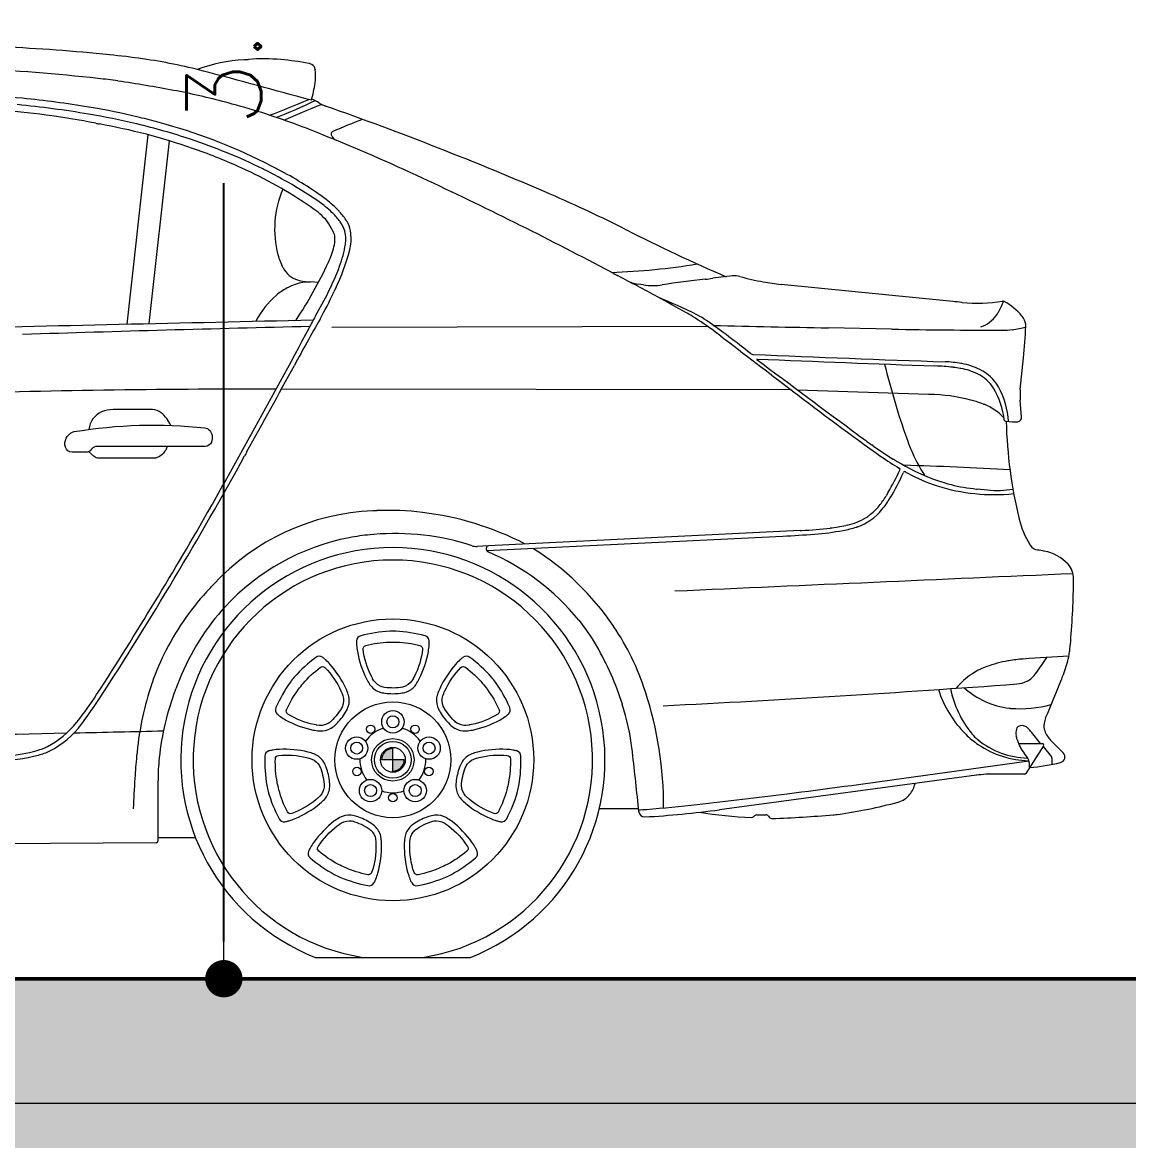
# Model space of a CAD drawing. Header units: millimetres. Extents: x 1135 to 1350, y 205 to 283.
# Drawn here: x 1196.28 to 1198.059, y 210.04 to 211.837 of the extents above; entities that cross this region are included whole.
import ezdxf

# ---------------------------------------------------------------- set-up
doc = ezdxf.new("R2010")
doc.units = ezdxf.units.MM
doc.header["$LTSCALE"] = 10
doc.header["$PDMODE"] = 1
doc.layers.get('0').update_dxf_attribs({"color": 90})
for name, color, linetype, lineweight in [('CARROS', 252, 'Continuous', 13), ('cinza 03', 252, 'Continuous', 13), ('COTA', 90, 'Continuous', 9), ('PAREDES 2', 50, 'Continuous', 50), ('PN-01', 90, 'Continuous', 13)]:
    doc.layers.add(name, color=color, linetype=linetype, lineweight=lineweight)
doc.styles.get("Standard").update_dxf_attribs({"font": 'simplex.shx'})
doc.dimstyles.new('1-100', dxfattribs={"dimtxt": 0.12, "dimasz": 0.06, "dimexe": 0.2, "dimexo": 0.1, "dimgap": 0.1, "dimtad": 0, "dimzin": 0, "dimdsep": 46, "dimtxsty": 'Standard', "dimblk": 'DOT', "dimcen": 0.09, "dimclrd": 90, "dimclre": 90, "dimclrt": 16, "dimadec": 0, "dimazin": 0, "dimtfac": 1, "dimtofl": 0, "dimtmove": 0, "dimatfit": 3, "dimldrblk": 'DOT', "dimfxl": 0, "dimtolj": 1, "dimtzin": 0, "dimarcsym": 0})

# ---------------------------------------------------------------- blocks, each defined once
blk = doc.blocks.new('A$C22F757E9')
at = {"layer": 'CARROS'}
h = blk.add_hatch(color=256, dxfattribs=at)
edge = h.paths.add_edge_path()
edge.add_line((-113.0689, 1228.8035), (-113.0506, 1228.8035))
edge.add_line((-113.0506, 1228.8035), (-113.0506, 1228.8217))
edge.add_ellipse((-113.0506, 1228.8035), major_axis=(0.0129, 0.0129), ratio=1, start_angle=45, end_angle=135)
edge = h.paths.add_edge_path()
edge.add_line((-113.0323, 1228.8035), (-113.0506, 1228.8035))
edge.add_line((-113.0506, 1228.8035), (-113.0506, 1228.7852))
edge.add_ellipse((-113.0506, 1228.8035), major_axis=(-0.0129, 0.0129), ratio=1, start_angle=135, end_angle=225)
for p, q in [((-113.4525, 1229.9302), (-113.453, 1229.9302)), ((-113.2899, 1229.929), (-113.2829, 1229.9294)), ((-113.1811, 1229.9211), (-113.1809, 1229.921)), ((-113.1757, 1229.9136), (-113.1757, 1229.913)), ((-113.3156, 1229.8594), (-113.3194, 1229.8604)), ((-113.5356, 1229.852), (-113.5396, 1229.8526)), ((-113.5134, 1229.8238), (-113.5224, 1229.8256)), ((-113.4622, 1229.8256), (-113.463, 1229.8258)), ((-113.4151, 1229.8247), (-113.4303, 1229.8289)), ((-113.207, 1229.8251), (-113.2081, 1229.8255)), ((-113.478, 1229.504), (-113.444, 1229.8081)), ((-113.1492, 1229.807), (-113.1489, 1229.8064)), ((-113.4427, 1229.5047), (-113.4098, 1229.7984)), ((-113.2863, 1229.7513), (-113.2889, 1229.7525)), ((-113.258, 1229.7524), (-113.2596, 1229.7532)), ((-113.23, 1229.7496), (-113.2301, 1229.7496)), ((-113.1474, 1229.682), (-113.1487, 1229.6833)), ((-113.1362, 1229.6845), (-113.1368, 1229.6852)), ((-113.1645, 1229.678), (-113.1649, 1229.6784)), ((-113.1279, 1229.653), (-113.1281, 1229.6536)), ((-113.1188, 1229.6536), (-113.1189, 1229.6539)), ((-113.1437, 1229.6408), (-113.1437, 1229.6412)), ((-113.1269, 1229.6323), (-113.1268, 1229.6332)), ((-113.2273, 1229.5946), (-113.227, 1229.5941)), ((-112.6951, 1229.585), (-112.7085, 1229.5921)), ((-112.5042, 1229.5813), (-112.5359, 1229.5775)), ((-113.2191, 1229.5628), (-113.2205, 1229.562)), ((-113.1461, 1229.5541), (-113.1454, 1229.5557)), ((-112.6475, 1229.5669), (-112.6564, 1229.5682)), ((-112.1501, 1229.5401), (-112.4263, 1229.5674)), ((-112.135, 1229.5386), (-112.1359, 1229.5387)), ((-112.077, 1229.5226), (-112.0767, 1229.523)), ((-113.181, 1229.5058), (-113.1813, 1229.5051)), ((-113.149, 1229.4992), (-112.5448, 1229.5005)), ((-112.5687, 1229.5163), (-112.5693, 1229.5167)), ((-112.5316, 1229.491), (-112.5326, 1229.4917)), ((-112.2485, 1229.4958), (-112.3501, 1229.4978)), ((-112.0416, 1229.3985), (-112.0364, 1229.4496)), ((-112.1496, 1229.4344), (-112.1488, 1229.4343)), ((-112.1372, 1229.4326), (-112.1372, 1229.4325)), ((-112.1358, 1229.4404), (-112.1358, 1229.4404)), ((-113.2383, 1229.3993), (-113.2613, 1229.3994)), ((-112.4099, 1229.3982), (-113.2299, 1229.3993)), ((-112.4, 1229.3981), (-112.1893, 1229.391)), ((-112.1007, 1229.3754), (-112.0999, 1229.3751)), ((-112.0396, 1229.3543), (-112.0418, 1229.3818)), ((-112.0654, 1229.3476), (-112.0539, 1229.3467)), ((-113.3177, 1229.2557), (-113.2806, 1229.3226)), ((-112.2785, 1229.3084), (-112.2802, 1229.3096)), ((-112.2181, 1229.3039), (-112.2176, 1229.3027)), ((-112.2237, 1229.2649), (-112.2224, 1229.2642)), ((-112.1925, 1229.2591), (-112.1909, 1229.2585)), ((-112.2541, 1229.2335), (-112.2573, 1229.2279)), ((-112.0944, 1229.2372), (-112.1109, 1229.2387)), ((-113.0764, 1229.204), (-113.0826, 1229.2038)), ((-112.2641, 1229.2057), (-112.2637, 1229.2063)), ((-112.32, 1229.1808), (-112.3224, 1229.1802)), ((-112.3051, 1229.1777), (-112.3034, 1229.1783)), ((-113.0812, 1229.1657), (-113.0869, 1229.1652)), ((-112.8998, 1229.1399), (-112.4234, 1229.1631)), ((-112.3958, 1229.1719), (-112.897, 1229.1475)), ((-112.897, 1229.1475), (-112.9152, 1229.1466)), ((-112.9002, 1229.1418), (-112.9002, 1229.1441)), ((-112.0261, 1229.1493), (-112.0257, 1229.1487)), ((-112.0036, 1229.1391), (-112.003, 1229.139)), ((-113.3441, 1229.0802), (-113.3451, 1229.0791)), ((-113.3397, 1229.085), (-113.3397, 1229.0849)), ((-113.3253, 1229.0443), (-113.3255, 1229.044)), ((-112.7228, 1228.9862), (-112.7233, 1228.9872)), ((-112.0603, 1228.9627), (-112.0618, 1228.9624)), ((-111.9656, 1228.9613), (-111.9657, 1228.9607)), ((-111.9622, 1228.9782), (-111.9623, 1228.9775)), ((-112.0957, 1228.9534), (-112.0982, 1228.9525)), ((-113.4377, 1228.9271), (-113.438, 1228.9262)), ((-112.031, 1228.9299), (-112.0307, 1228.93)), ((-112.023, 1228.9354), (-112.0228, 1228.9357)), ((-113.397, 1228.9247), (-113.3997, 1228.9177)), ((-113.5591, 1228.8637), (-113.5583, 1228.8647)), ((-113.5511, 1228.861), (-113.5493, 1228.8633)), ((-112.0034, 1228.8619), (-112.0035, 1228.8611)), ((-112.0486, 1228.8431), (-112.0485, 1228.8429)), ((-112.009, 1228.8297), (-112.0238, 1228.8479)), ((-112.0024, 1228.8507), (-112.0022, 1228.85)), ((-111.9928, 1228.8351), (-111.9725, 1228.8146)), ((-113.0506, 1228.7852), (-113.0506, 1228.8217)), ((-112.6655, 1228.8157), (-112.666, 1228.8204)), ((-112.1092, 1228.828), (-112.1088, 1228.8278)), ((-112.0446, 1228.8297), (-112.0061, 1228.8297)), ((-112.0043, 1228.8262), (-112.0326, 1228.7817)), ((-112.0051, 1228.8248), (-111.9916, 1228.8081)), ((-113.462, 1228.8164), (-113.4627, 1228.8093)), ((-113.0323, 1228.8035), (-113.0689, 1228.8035)), ((-112.2329, 1228.7734), (-112.0278, 1228.8021)), ((-112.0302, 1228.8071), (-112.0354, 1228.814)), ((-111.991, 1228.8066), (-111.991, 1228.7962)), ((-112.0274, 1228.7988), (-112.0274, 1228.7899)), ((-113.4283, 1228.77), (-113.4283, 1228.673)), ((-112.1118, 1228.7787), (-112.5253, 1228.7232)), ((-112.0345, 1228.7807), (-112.0823, 1228.7807)), ((-112.5614, 1228.7317), (-112.4882, 1228.7402)), ((-112.7186, 1228.7251), (-112.6556, 1228.7251)), ((-112.4704, 1228.7124), (-112.4688, 1228.7137)), ((-112.4652, 1228.7151), (-112.4511, 1228.7151)), ((-112.4467, 1228.713), (-112.4453, 1228.7112)), ((-113.4283, 1228.6789), (-113.3681, 1228.6789)), ((-113.431, 1228.6703), (-115.5426, 1228.6553)), ((-113.1753, 1228.486), (-112.9259, 1228.486))]:
    blk.add_line(p, q, dxfattribs=at)
for points in [[(-113.4079, 1229.341, 0.11548), (-113.423, 1229.3613, 0.176796), (-113.4374, 1229.3665), (-113.5006, 1229.3665, 0.101369), (-113.5189, 1229.3628, 0.277823), (-113.5393, 1229.3346)], [(-113.4133, 1229.3072, -0.205932), (-113.4297, 1229.2892, -0.106247), (-113.4343, 1229.2882), (-113.5237, 1229.2882, -0.186076), (-113.5312, 1229.2911), (-113.5398, 1229.2989)], [(-113.0346, 1228.9202, -0.073262), (-113.0641, 1228.9199, -0.083125), (-113.0712, 1228.9221), (-113.0715, 1228.9222, -0.163159), (-113.0831, 1228.9339, 0.004366), (-113.0835, 1228.9346), (-113.0852, 1228.9379, -0.090388), (-113.0984, 1228.9812, -0.373981), (-113.0942, 1228.9873, -0.054792), (-113.0565, 1228.9928, -0.017715), (-113.0447, 1228.9928, -0.054792), (-113.007, 1228.9873, -0.373981), (-113.0028, 1228.9812, -0.090388), (-113.016, 1228.9379), (-113.0177, 1228.9346, 0.004366), (-113.0181, 1228.9339, -0.163159), (-113.0297, 1228.9222), (-113.03, 1228.9221, -0.083125), (-113.0371, 1228.9199)], [(-113.1319, 1228.8888, -0.073262), (-113.15, 1228.8655, -0.083125), (-113.1562, 1228.8613), (-113.1565, 1228.8612, -0.163159), (-113.1729, 1228.8594, 0.004366), (-113.1737, 1228.8595), (-113.1773, 1228.8603, -0.090388), (-113.2194, 1228.877, -0.373981), (-113.2215, 1228.884, -0.054792), (-113.2024, 1228.9169, -0.017715), (-113.195, 1228.9262, -0.054792), (-113.1672, 1228.9522, -0.373981), (-113.1598, 1228.9517, -0.090388), (-113.1342, 1228.9143), (-113.1327, 1228.911, 0.004366), (-113.1323, 1228.9102, -0.163159), (-113.1304, 1228.8938), (-113.1305, 1228.8935, -0.083125), (-113.1332, 1228.8866)], [(-112.9493, 1228.8638, -0.073262), (-112.968, 1228.8866, -0.083125), (-112.9707, 1228.8935), (-112.9708, 1228.8938, -0.163159), (-112.9689, 1228.9102, 0.004366), (-112.9685, 1228.911), (-112.967, 1228.9143, -0.090388), (-112.9414, 1228.9517, -0.373981), (-112.934, 1228.9522, -0.054792), (-112.9062, 1228.9262, -0.017715), (-112.8988, 1228.9169, -0.054792), (-112.8797, 1228.884, -0.373981), (-112.8818, 1228.877, -0.090388), (-112.9239, 1228.8603), (-112.9275, 1228.8595, 0.004366), (-112.9283, 1228.8594, -0.163159), (-112.9447, 1228.8612), (-112.945, 1228.8613, -0.083125), (-112.9512, 1228.8655)], [(-113.168, 1228.793, -0.073262), (-113.1611, 1228.7644, -0.083125), (-113.1616, 1228.757), (-113.1617, 1228.7567, -0.163159), (-113.1706, 1228.7427, 0.004366), (-113.1712, 1228.7422), (-113.174, 1228.7398, -0.090388), (-113.2133, 1228.7173, -0.373981), (-113.2202, 1228.72, -0.054792), (-113.2339, 1228.7555, -0.017715), (-113.2365, 1228.7671, -0.054792), (-113.2396, 1228.805, -0.373981), (-113.2346, 1228.8105, -0.090388), (-113.1894, 1228.8073), (-113.1858, 1228.8063, 0.004366), (-113.185, 1228.8061, -0.163159), (-113.171, 1228.7974), (-113.1708, 1228.7971, -0.083125), (-113.1671, 1228.7907)], [(-112.9403, 1228.7619, -0.073262), (-112.9341, 1228.7907, -0.083125), (-112.9304, 1228.7971), (-112.9302, 1228.7974, -0.163159), (-112.9162, 1228.8061, 0.004366), (-112.9154, 1228.8063), (-112.9118, 1228.8073, -0.090388), (-112.8666, 1228.8105, -0.373981), (-112.8616, 1228.805, -0.054792), (-112.8647, 1228.7671, -0.017715), (-112.8673, 1228.7555, -0.054792), (-112.881, 1228.72, -0.373981), (-112.8879, 1228.7173, -0.090388), (-112.9272, 1228.7398), (-112.93, 1228.7422, 0.004366), (-112.9306, 1228.7427, -0.163159), (-112.9395, 1228.7567), (-112.9396, 1228.757, -0.083125), (-112.9401, 1228.7644)], [(-113.1157, 1228.7052, -0.073262), (-113.0889, 1228.6927, -0.083125), (-113.0835, 1228.6877), (-113.0833, 1228.6874, -0.163159), (-113.0779, 1228.6718, 0.004366), (-113.0779, 1228.671), (-113.0778, 1228.6673, -0.090388), (-113.0847, 1228.6226, -0.373981), (-113.0911, 1228.6189, -0.054792), (-113.1274, 1228.6303, -0.017715), (-113.1381, 1228.6354, -0.054792), (-113.1697, 1228.6567, -0.373981), (-113.1708, 1228.664, -0.090388), (-113.1401, 1228.6973), (-113.1371, 1228.6995, 0.004366), (-113.1365, 1228.7, -0.163159), (-113.121, 1228.7055), (-113.1206, 1228.7055, -0.083125), (-113.1133, 1228.7044)], [(-113.0143, 1228.6913, -0.073262), (-112.9879, 1228.7044, -0.083125), (-112.9806, 1228.7055), (-112.9802, 1228.7055, -0.163159), (-112.9647, 1228.7, 0.004366), (-112.9641, 1228.6995), (-112.9611, 1228.6973, -0.090388), (-112.9304, 1228.664, -0.373981), (-112.9315, 1228.6567, -0.054792), (-112.9631, 1228.6354, -0.017715), (-112.9738, 1228.6303, -0.054792), (-113.0101, 1228.6189, -0.373981), (-113.0165, 1228.6226, -0.090388), (-113.0234, 1228.6673), (-113.0233, 1228.671, 0.004366), (-113.0233, 1228.6718, -0.163159), (-113.0179, 1228.6874), (-113.0177, 1228.6877, -0.083125), (-113.0123, 1228.6927)]]:
    blk.add_lwpolyline(points, format="xyb", dxfattribs=at)
for points in [[(-113.5358, 1229.3021, -0.22651), (-113.5445, 1229.2979), (-113.5664, 1229.2979, -0.337736), (-113.5772, 1229.3062, -0.372119), (-113.5658, 1229.3302, -0.06192), (-113.5631, 1229.331, -0.069103), (-113.3528, 1229.337, -0.185882), (-113.3457, 1229.3333, -0.282354), (-113.3423, 1229.3143, -0.308281), (-113.3527, 1229.3072), (-113.5263, 1229.3072, 0.22651), (-113.535, 1229.303)], [(-113.0457, 1229.0103, 0.028399), (-113.0555, 1229.0103, 0.049879), (-113.1023, 1229.0029, 0.323135), (-113.109, 1228.9948, 0.031599), (-113.109, 1228.9893), (-113.1089, 1228.988, 0.028493), (-113.1077, 1228.9778, 0.072055), (-113.093, 1228.9336, 0.031687), (-113.088, 1228.9249), (-113.0876, 1228.9243, 0.162544), (-113.0729, 1228.913), (-113.0723, 1228.9127, 0.052962), (-113.063, 1228.9106, 0.062265), (-113.0382, 1228.9106, 0.052962), (-113.0289, 1228.9127), (-113.0283, 1228.913, 0.162544), (-113.0136, 1228.9243), (-113.0132, 1228.9249, 0.031687), (-113.0082, 1228.9336, 0.072055), (-112.9935, 1228.9778, 0.028493), (-112.9923, 1228.988), (-112.9922, 1228.9893, 0.031599), (-112.9922, 1228.9948, 0.323135), (-112.9989, 1229.0029, 0.049879)], [(-113.2092, 1228.9363, 0.028399), (-113.2154, 1228.9286, 0.049879), (-113.2387, 1228.8874, 0.323135), (-113.2366, 1228.8771, 0.031599), (-113.2323, 1228.8737), (-113.2312, 1228.8729, 0.028493), (-113.2225, 1228.8675, 0.072055), (-113.1788, 1228.8514, 0.031687), (-113.1689, 1228.85), (-113.1681, 1228.8499, 0.162544), (-113.1501, 1228.8543), (-113.1496, 1228.8546, 0.052962), (-113.1421, 1228.8605, 0.062265), (-113.1266, 1228.88, 0.052962), (-113.1225, 1228.8885), (-113.1223, 1228.8892, 0.162544), (-113.122, 1228.9077), (-113.1223, 1228.9084, 0.031687), (-113.1259, 1228.9177, 0.072055), (-113.1513, 1228.9568, 0.028493), (-113.1585, 1228.9641), (-113.1595, 1228.9649, 0.031599), (-113.1638, 1228.9684, 0.323135), (-113.1743, 1228.9682, 0.049879)], [(-112.8858, 1228.9286, 0.028399), (-112.892, 1228.9363, 0.049879), (-112.9269, 1228.9682, 0.323135), (-112.9374, 1228.9684, 0.031599), (-112.9417, 1228.9649), (-112.9427, 1228.9641, 0.028493), (-112.9499, 1228.9568, 0.072055), (-112.9753, 1228.9177, 0.031687), (-112.9789, 1228.9084), (-112.9792, 1228.9077, 0.162544), (-112.9789, 1228.8892), (-112.9787, 1228.8885, 0.052962), (-112.9746, 1228.88, 0.062265), (-112.9591, 1228.8605, 0.052962), (-112.9516, 1228.8546), (-112.9511, 1228.8543, 0.162544), (-112.9331, 1228.8499), (-112.9323, 1228.85, 0.031687), (-112.9224, 1228.8514, 0.072055), (-112.8787, 1228.8675, 0.028493), (-112.87, 1228.8729), (-112.8689, 1228.8737, 0.031599), (-112.8646, 1228.8771, 0.323135), (-112.8625, 1228.8874, 0.049879)], [(-113.2533, 1228.7622, 0.028399), (-113.2511, 1228.7526, 0.049879), (-113.2336, 1228.7087, 0.323135), (-113.2241, 1228.704, 0.031599), (-113.2188, 1228.7052), (-113.2175, 1228.7056, 0.028493), (-113.2079, 1228.709, 0.072055), (-113.168, 1228.7332, 0.031687), (-113.1607, 1228.74), (-113.1602, 1228.7405, 0.162544), (-113.1524, 1228.7573), (-113.1523, 1228.758, 0.052962), (-113.1523, 1228.7675, 0.062265), (-113.1578, 1228.7917, 0.052962), (-113.162, 1228.8003), (-113.1623, 1228.8009, 0.162544), (-113.1766, 1228.8126), (-113.1774, 1228.8129, 0.031687), (-113.1869, 1228.8159, 0.072055), (-113.2333, 1228.8203, 0.028493), (-113.2435, 1228.8192), (-113.2447, 1228.819, 0.031599), (-113.2501, 1228.8178, 0.323135), (-113.2565, 1228.8094, 0.049879)], [(-112.8501, 1228.7526, 0.028399), (-112.8479, 1228.7622, 0.049879), (-112.8447, 1228.8094, 0.323135), (-112.8511, 1228.8178, 0.031599), (-112.8565, 1228.819), (-112.8577, 1228.8192, 0.028493), (-112.8679, 1228.8203, 0.072055), (-112.9143, 1228.8159, 0.031687), (-112.9238, 1228.8129), (-112.9246, 1228.8126, 0.162544), (-112.9389, 1228.8009), (-112.9392, 1228.8003, 0.052962), (-112.9434, 1228.7917, 0.062265), (-112.9489, 1228.7675, 0.052962), (-112.9489, 1228.758), (-112.9488, 1228.7573, 0.162544), (-112.941, 1228.7405), (-112.9405, 1228.74, 0.031687), (-112.9332, 1228.7332, 0.072055), (-112.8933, 1228.709, 0.028493), (-112.8837, 1228.7056), (-112.8824, 1228.7052, 0.031599), (-112.8771, 1228.704, 0.323135), (-112.8676, 1228.7087, 0.049879)], [(-113.1448, 1228.6193, 0.028399), (-113.1359, 1228.615, 0.049879), (-113.0906, 1228.6013, 0.323135), (-113.081, 1228.6058, 0.031599), (-113.0786, 1228.6107), (-113.0781, 1228.6119, 0.028493), (-113.0748, 1228.6216, 0.072055), (-113.0688, 1228.6678, 0.031687), (-113.0696, 1228.6778), (-113.0697, 1228.6786, 0.162544), (-113.078, 1228.6951), (-113.0785, 1228.6956, 0.052962), (-113.0859, 1228.7016, 0.062265), (-113.1083, 1228.7124, 0.052962), (-113.1175, 1228.7144), (-113.1182, 1228.7145, 0.162544), (-113.1363, 1228.7106), (-113.137, 1228.7102, 0.031687), (-113.1453, 1228.7047, 0.072055), (-113.1777, 1228.6711, 0.028493), (-113.1832, 1228.6625), (-113.1838, 1228.6614, 0.031599), (-113.1862, 1228.6564, 0.323135), (-113.1837, 1228.6462, 0.049879)], [(-112.9653, 1228.615, 0.028399), (-112.9564, 1228.6193, 0.049879), (-112.9175, 1228.6462, 0.323135), (-112.915, 1228.6564, 0.031599), (-112.9174, 1228.6614), (-112.918, 1228.6625, 0.028493), (-112.9235, 1228.6711, 0.072055), (-112.9559, 1228.7047, 0.031687), (-112.9642, 1228.7102), (-112.9649, 1228.7106, 0.162544), (-112.983, 1228.7145), (-112.9837, 1228.7144, 0.052962), (-112.9929, 1228.7124, 0.062265), (-113.0153, 1228.7016, 0.052962), (-113.0227, 1228.6956), (-113.0232, 1228.6951, 0.162544), (-113.0315, 1228.6786), (-113.0316, 1228.6778, 0.031687), (-113.0324, 1228.6678, 0.072055), (-113.0264, 1228.6216, 0.028493), (-113.0231, 1228.6119), (-113.0226, 1228.6107, 0.031599), (-113.0202, 1228.6058, 0.323135), (-113.0106, 1228.6013, 0.049879)]]:
    blk.add_lwpolyline(points, format="xyb", close=True, dxfattribs=at)
for centre, radius in [((-113.0506, 1228.8035), 0.2265), ((-113.0506, 1228.8035), 0.0931), ((-113.0506, 1228.8646), 0.018), ((-113.0506, 1228.8646), 0.00963), ((-113.0863, 1228.8526), 0.00677), ((-113.0149, 1228.8526), 0.00677), ((-113.1088, 1228.8224), 0.018), ((-113.0506, 1228.8035), 0.0341), ((-112.9924, 1228.8224), 0.018), ((-113.1088, 1228.8224), 0.00963), ((-113.0506, 1228.8035), 0.0295), ((-113.0506, 1228.8035), 0.02), ((-112.9924, 1228.8224), 0.00963), ((-113.1084, 1228.7847), 0.00677), ((-112.9928, 1228.7847), 0.00677), ((-113.0865, 1228.754), 0.018), ((-113.0865, 1228.754), 0.00963), ((-113.0147, 1228.754), 0.018), ((-113.0147, 1228.754), 0.00963), ((-113.0506, 1228.7427), 0.00677)]:
    blk.add_circle(centre, radius, dxfattribs=at)
for radius, start, end in [(0.3411, 291.4472, 248.5528), (0.3211, 278.6159, 261.3841), (0.053, 106.2579, 145.7421), (0.053, 34.2579, 73.7421), (0.0183, 90, 180), (0.053, 178.2579, 217.7421), (0.0183, 270, 0), (0.053, 322.2579, 1.7421), (0.053, 250.2579, 289.7421)]:
    blk.add_arc((-113.0506, 1228.8035), radius, start, end, dxfattribs=at)
for centre, major_axis, start_param, end_param in [((-113.804, 1226.9662), (0, 2.9858), -0.101354, -0.042876), ((-113.661, 1228.3927), (0, 1.552), -0.136479, -0.101354), ((-113.8913, 1226.4447), (0, 3.474), -0.107335, -0.048297), ((-113.5657, 1229.0936), (0, 0.8444), -0.256056, -0.136479), ((-113.2715, 1229.646), (0, 0.2835), 0.065697, 0.34208), ((-113.2592, 1229.565), (0, 0.3652), -0.079358, 0.065697), ((-113.2621, 1229.5288), (0, 0.4015), -0.19381, -0.079358), ((-113.1894, 1229.9049), (0, 0.0183), -0.478361, -0.19381), ((-113.1853, 1229.9123), (0, 0.00982), -1.440971, -0.478361), ((-113.621, 1228.9911), (0, 0.9129), -0.143061, -0.107335), ((-118.5976, 1209.585), (0, 21.0105), -0.264706, -0.256056), ((-113.2582, 1229.9021), (0, 0.0844), 4.582787, 4.842214), ((-113.793, 1227.779), (0, 2.1374), -0.186177, -0.143061), ((-113.6321, 1228.646), (0, 1.2553), -0.255665, -0.186177), ((-113.3173, 1229.9099), (0, 0.1449), 4.387792, 4.582787), ((-113.8452, 1227.7796), (0, 2.097), -0.096438, -0.05714), ((-113.7979, 1228.2767), (0, 1.5976), -0.164823, -0.096438), ((-113.9174, 1231.6644), (0, 1.9469), 3.497667, 3.532974), ((-113.5105, 1230.5654), (0, 0.78), 3.503977, 3.592259), ((-113.2211, 1229.777), (0, 0.0978), -0.573051, -0.426735), ((-113.7862, 1228.4562), (0, 1.3953), -0.188658, -0.070793), ((-113.811, 1228.1956), (0, 1.6686), -0.165628, -0.095242), ((-113.7244, 1228.6999), (0, 1.1679), -0.229895, -0.164823), ((-113.6263, 1228.6531), (0, 1.2469), -0.347359, -0.255665), ((-115.8549, 1236.3841), (0, 7.0748), 3.528334, 3.537704), ((-113.1444, 1229.8975), (0, 0.0456), 2.568542, 2.653432), ((-113.1444, 1229.8975), (0, 0.0456), 2.653432, 2.808287), ((-114.9817, 1224.5112), (0, 5.6543), -0.40291, -0.333305), ((-113.7439, 1228.6033), (0, 1.2553), -0.229103, -0.165628), ((-113.2839, 1231.1269), (0, 1.3237), 2.952935, 2.957608), ((-113.6967, 1228.8239), (0, 1.0171), -0.339089, -0.183985), ((-113.6672, 1228.9482), (0, 0.9129), -0.266519, -0.229895), ((-113.6942, 1228.816), (0, 1.0366), -0.316825, -0.229103), ((-113.6452, 1228.9695), (0, 0.8865), -0.473775, -0.266519), ((-113.7045, 1228.4302), (0, 1.4835), -0.378342, -0.347359), ((-111.7804, 1226.4091), (0, 3.6763), 0.372704, 0.386959), ((-114.402, 1226.6492), (0, 3.4), -0.43088, -0.378342), ((-113.1457, 1229.8097), (0, 0.00411), 0.386959, 1.576526), ((-113.1434, 1229.8097), (0, 0.00649), 1.576526, 2.00349), ((-113.1367, 1229.8121), (0, 0.0137), 2.00349, 2.755876), ((-113.6632, 1228.9119), (0, 0.9357), -0.453107, -0.316825), ((-113.6551, 1228.9437), (0, 0.8901), -0.430793, -0.339089), ((-113.5711, 1229.0997), (0, 0.726), -0.596407, -0.453107), ((-114.6129, 1227.0538), (0, 3.0392), -0.480008, -0.473775), ((-113.593, 1229.0741), (0, 0.7453), -0.602357, -0.430793), ((-113.4868, 1229.2489), (0, 0.5645), -0.632833, -0.480008), ((-115.7813, 1223.6038), (0, 6.7518), -0.480165, -0.43088), ((-113.082, 1229.6568), (0, 0.1611), 1.163556, 1.830237), ((-113.2578, 1229.5682), (0, 0.1598), -0.765692, -0.596407), ((-113.251, 1229.5752), (0, 0.1598), -0.811653, -0.632833), ((-113.6791, 1227.6132), (0, 2.2823), -0.463089, -0.40291), ((-113.2343, 1229.6036), (0, 0.1027), -0.754691, -0.602357), ((-113.2315, 1229.5932), (0, 0.1233), -0.913309, -0.765692), ((-113.2042, 1229.619), (0, 0.0951), -1.019324, -0.811653), ((-113.2193, 1229.6188), (0, 0.0812), -1.177079, -0.754691), ((-113.1692, 1229.642), (0, 0.0434), -1.298814, -0.913309), ((-113.1588, 1229.6474), (0, 0.0411), -1.410795, -1.019324), ((-113.1662, 1229.6412), (0, 0.0228), -1.570796, -1.177079), ((-113.1723, 1229.6404), (0, 0.0468), 4.556254, 4.984371), ((-113.195, 1229.6411), (0, 0.0784), 4.517914, 4.87239), ((-111.3385, 1232.3713), (0, 3.0359), 2.678504, 2.737388), ((-113.2813, 1229.664), (0, 0.1426), 4.271886, 4.458332), ((-113.1932, 1229.6408), (0, 0.0502), 4.458332, 4.712389), ((-113.2935, 1229.659), (0, 0.1712), 4.341261, 4.556254), ((-113.159, 1229.6339), (0, 0.0411), 4.451832, 4.517914), ((-113.1441, 1229.6401), (0, 0.0959), 1.830237, 2.064731), ((-113.4462, 1229.7116), (0, 0.3428), 4.25657, 4.451832), ((-113.1924, 1229.613), (0, 0.0398), 2.064731, 2.848326), ((-113.7832, 1229.9042), (0, 0.7058), 4.119936, 4.271886), ((-113.608, 1229.7832), (0, 0.5138), 4.167686, 4.341261), ((-112.7368, 1230.7179), (0, 1.1315), 3.175485, 3.29989), ((-113.1831, 1229.4924), (0, 0.0793), -0.163395, 0.478158), ((-113.1831, 1229.6422), (0, 0.0705), 2.839775, 3.141593), ((-110.6178, 1233.6334), (0, 4.5646), 2.661428, 2.663127), ((-115.2742, 1224.5211), (0, 5.7005), -0.49121, -0.478466), ((-112.6484, 1229.6247), (0, 0.0571), 2.660333, 2.998225), ((-112.3809, 1227.974), (0, 1.611), 0.105783, 0.149763), ((-112.6435, 1230.4838), (0, 0.9129), 3.247376, 3.26148), ((-112.5005, 1229.5505), (0, 0.031), -0.264151, 0.119887), ((-112.3751, 1230.0211), (0, 0.4565), 2.877441, 2.963296), ((-112.3541, 1230.1397), (0, 0.5769), 2.963296, 3.014213), ((-113.177, 1229.4769), (0, 0.0959), 0.478158, 0.70337), ((-113.6296, 1229.7824), (0, 0.5412), 4.189161, 4.276994), ((-112.9007, 1229.4402), (0, 0.2739), 1.114978, 1.135401), ((-112.633, 1229.6692), (0, 0.1034), 2.998225, 3.291355), ((-113.1498, 1229.4444), (0, 0.1386), 0.70337, 1.088428), ((-115.2742, 1224.5211), (0, 5.7005), -0.500621, -0.49121), ((-113.0083, 1228.5927), (0, 1.0311), -0.456049, -0.386826), ((-112.5866, 1224.9971), (0, 4.5646), -0.100377, -0.097211), ((-112.1109, 1229.7818), (0, 0.2445), 3.041215, 3.310684), ((-112.1624, 1229.5755), (0, 0.1015), 4.169741, 4.36336), ((-112.0696, 1229.5363), (0, 0.00456), -0.521258, 0.169091), ((-112.1241, 1229.4399), (0, 0.1157), -0.844156, -0.521258), ((-112.6865, 1229.3218), (0, 0.2282), -0.547977, -0.500621), ((-112.6104, 1229.4159), (0, 0.1141), -0.607997, -0.456049), ((-112.1232, 1229.5509), (0, 0.0548), 3.54172, 4.169741), ((-187.3904, 4612.8936), (0, 3384.2213), 3.163665, 3.163852), ((-111.4148, 1155.3102), (0, 74.2116), 0.024195, 0.030526), ((-109.2722, 1227.2311), (0, 4.5646), 1.047568, 1.066286), ((-113.2833, 1229.5531), (0, 0.1141), 4.213813, 4.285425), ((-113.0789, 1229.4579), (0, 0.1141), 1.026093, 1.143832), ((-112.8387, 1229.0673), (0, 0.526), -0.632011, -0.547977), ((-113.4451, 1228.1986), (0, 1.5973), -0.663926, -0.607997), ((-111.5726, 1270.6053), (0, 41.1151), 3.117825, 3.122398), ((-112.1245, 1229.554), (0, 0.0581), 3.488989, 3.54172), ((-112.0591, 1229.4986), (0, 0.0275), -0.996526, -0.844156), ((-112.0553, 1229.5011), (0, 0.0228), 4.67002, 5.286659), ((-112.8635, 1229.5359), (0, 0.8439), 4.609947, 4.67002), ((-125.0404, 1236.0503), (0, 13.7016), 4.199434, 4.213813), ((-113.0098, 1228.8281), (0, 0.8216), -0.645248, -0.632011), ((106.0704, 1524.2399), (0, 368.9283), 2.496344, 2.496736), ((-112.0711, 1238.8722), (0, 9.3781), 3.122398, 3.141593), ((-112.0711, 1229.6577), (0, 0.1636), 3.141593, 3.24405), ((-112.066, 1229.6075), (0, 0.1132), 3.24405, 3.443862), ((-112.4712, 1229.462), (0, 0.00685), 2.477667, 3.09935), ((-111.0146, 1264.4394), (0, 35.0155), 3.09935, 3.108308), ((-112.465, 1229.4472), (0, 0.000456), -0.040399, 2.505723), ((-93.0031, 1256.2087), (0, 33.2628), 2.505723, 2.511926), ((-109.8219, 1295.8191), (0, 66.4256), 3.101194, 3.105568), ((-127.3465, 1237.361), (0, 16.3918), 4.198194, 4.207879), ((-111.1292, 1229.7204), (0, 1.1814), 1.810755, 1.916587), ((-112.1927, 1229.0489), (0, 0.388), -0.112996, -0.036024), ((-112.1688, 1229.2553), (0, 0.1881), -0.172415, -0.033029), ((-112.1688, 1229.2553), (0, 0.1801), -0.172415, -0.112996), ((-112.1621, 1229.2944), (0, 0.1404), -0.18057, -0.172415), ((-112.157, 1229.3226), (0, 0.1118), -0.440268, -0.18057), ((-112.1621, 1229.2944), (0, 0.1483), -0.18057, -0.172415), ((-112.157, 1229.3226), (0, 0.1197), -0.440268, -0.18057), ((-112.1354, 1229.3689), (0, 0.0685), -1.051752, -0.440268), ((-112.1354, 1229.3689), (0, 0.0605), -1.017903, -0.440268), ((-113.2833, 1213.4233), (0, 15.976), -0.001394, 0.033067), ((-112.5444, 1229.2153), (0, 0.2282), -0.650617, -0.644857), ((-109.8064, 1232.8664), (0, 4.3603), 2.490975, 2.532079), ((-112.1873, 1229.3365), (0, 0.1224), -1.463246, -1.017903), ((-112.1872, 1229.3389), (0, 0.1289), -1.506717, -1.051752), ((-111.9521, 1229.3892), (0, 0.0913), 1.468354, 1.651542), ((-112.2332, 1228.0465), (0, 1.3452), -0.040497, -0.033169), ((-112.1909, 1229.1061), (0, 0.2847), -0.281997, -0.040497), ((-112.1535, 1229.2371), (0, 0.1483), -0.369872, -0.281997), ((-112.1301, 1229.2958), (0, 0.085), -0.839346, -0.369872), ((-112.0652, 1229.3499), (0, 0.00228), 1.678347, 3.068342), ((-111.3293, 1229.3684), (0, 0.7464), 1.598733, 1.811345), ((-112.0509, 1229.3885), (0, 0.0419), 3.068342, 3.273684), ((-112.0463, 1229.3538), (0, 0.00685), 3.273684, 4.793135), ((-121.1153, 1233.8063), (0, 9.1292), 4.198981, 4.199434), ((-111.6393, 1230.2471), (0, 1.1411), 2.511926, 2.534968), ((-111.9038, 1229.8566), (0, 0.6673), 2.534968, 2.593508), ((-111.8857, 1229.4437), (0, 0.3652), 1.916587, 1.96366), ((-112.0044, 1229.3923), (0, 0.2342), 1.96366, 2.170315), ((-118.6942, 1232.3559), (0, 6.2838), 4.130488, 4.20308), ((-111.9148, 1228.5132), (0, 1.5976), 1.056602, 1.061487), ((-112.0081, 1229.6655), (0, 0.4565), 2.532079, 2.610095), ((-112.0354, 1229.6377), (0, 0.4108), 2.593508, 2.747223), ((-112.7353, 1229.5193), (0, 0.5659), 4.182958, 4.254446), ((-112.2372, 1229.2701), (0, 0.00228), 4.254446, 5.751688), ((-112.2275, 1229.2645), (0, 0.00228), -0.50674, 1.149125), ((-112.4538, 1221.6418), (0, 7.6386), -0.05258, -0.029872), ((-112.0081, 1229.6655), (0, 0.4565), 2.634853, 2.641732), ((-117.2351, 1231.4976), (0, 4.5646), 4.187135, 4.198981), ((-112.5417, 1229.4075), (0, 0.3473), 4.157444, 4.290717), ((-112.098, 1229.4955), (0, 0.2635), 2.641732, 2.838428), ((-112.0863, 1229.5181), (0, 0.2805), 2.747223, 3.048056), ((-112.0842, 1229.5404), (0, 0.3106), 2.838428, 3.246013), ((-112.0932, 1229.4433), (0, 0.2054), 3.048056, 3.053896), ((-112.0792, 1229.4127), (0, 0.1761), 3.053896, 3.290004), ((-112.3505, 1229.2832), (0, 0.1096), 4.002461, 4.182958), ((-112.4038, 1229.3207), (0, 0.1826), 4.034579, 4.157444), ((-118.6941, 1232.3559), (0, 6.2763), 4.130871, 4.187135), ((-113.0681, 1228.8255), (0, 0.3785), 0.038909, 0.815649), ((-113.058, 1228.7251), (0, 0.4793), -0.116779, 0.038909), ((-113.0601, 1228.7074), (0, 0.4971), -0.471013, -0.116779), ((-112.329, 1229.2587), (0, 0.0845), 3.453842, 4.034579), ((-112.3123, 1229.2323), (0, 0.0456), 3.669646, 3.808083), ((-112.3544, 1229.2867), (0, 0.1149), 3.808083, 4.002461), ((-112.3709, 1229.4031), (0, 0.2282), 3.247384, 3.358912), ((-112.357, 1229.3406), (0, 0.1712), 3.322971, 3.453842), ((-112.3428, 1229.2853), (0, 0.1071), 3.358912, 3.669646), ((-111.9125, 1229.2232), (0, 0.1369), 1.811345, 2.140251), ((-113.0518, 1228.7919), (0, 0.3752), 0.188001, 0.816053), ((-113.0579, 1228.8242), (0, 0.3423), 0.086176, 0.188001), ((-113.0465, 1228.7582), (0, 0.4091), -0.310862, 0.086176), ((-112.5196, 1231.1959), (0, 2.0351), 3.189594, 3.214978), ((-112.4023, 1229.3087), (0, 0.1369), 3.189594, 3.209969), ((-112.4773, 1230.4202), (0, 1.2511), 3.209969, 3.247384), ((-112.4041, 1229.6014), (0, 0.4363), 3.214978, 3.322971), ((-112.9163, 1229.1694), (0, 0.0228), 2.830731, 3.189594), ((-112.8968, 1229.1441), (0, 0.00342), 0.048002, 1.570796), ((-112.8957, 1229.1418), (0, 0.00456), 1.570796, 2.746248), ((-113.0527, 1228.7687), (0, 0.4399), -0.968728, -0.551237), ((-112.0111, 1229.1582), (0, 0.0176), 2.140251, 2.994047), ((-112.0666, 1228.7795), (0, 0.3652), -0.175882, -0.147546), ((-113.0436, 1228.7822), (0, 0.3851), -0.879418, -0.395345), ((-112.0149, 1229.071), (0, 0.0691), -0.826104, -0.175882), ((-111.9896, 1229.0946), (0, 0.0342), 4.699659, 5.457081), ((-94.3348, 809.6698), (0, 419.814), 0.042618, 0.044168), ((-113.3893, 1229.1127), (0, 1.455), 4.630587, 4.699659), ((-113.0352, 1228.7782), (0, 0.4353), 0.807593, 1.087358), ((-113.9128, 1229.6324), (0, 0.7988), 3.949185, 3.957242), ((-113.0398, 1228.786), (0, 0.3881), 0.84362, 1.205523), ((-113.1573, 1228.8926), (0, 0.2282), 0.816053, 0.84362), ((-112.9851, 1228.8313), (0, 0.3081), -1.040348, -0.879418), ((-113.0291, 1228.7852), (0, 0.4108), -1.25434, -0.968728), ((-113.0765, 1228.8002), (0, 0.388), 1.087358, 1.237578), ((-113.1192, 1228.7502), (0, 0.4665), -1.26016, -1.040348), ((-112.2743, 1229.0199), (0, 0.3195), 4.581519, 4.630587), ((-112.0326, 1228.7801), (0, 0.1847), 0.161037, 0.353929), ((-112.017, 1228.6924), (0, 0.2739), 0.073445, 0.161037), ((-111.8311, 1226.1284), (0, 2.8448), 0.047251, 0.073445), ((-112.3205, 1229.1771), (0, 0.3874), 4.06366, 4.142195), ((-112.0791, 1228.9931), (0, 0.1196), 4.443086, 4.581519), ((-112.0615, 1228.8518), (0, 0.1073), 0.353929, 0.582194), ((-112.0701, 1228.9845), (0, 0.0685), 3.919448, 4.06366), ((-112.1825, 1229.0214), (0, 0.2282), 4.319252, 4.443086), ((-112.9839, 1228.7666), (0, 0.4878), 1.237578, 1.468626), ((-113.8223, 1253.8744), (0, 25.0139), 3.190559, 3.213692), ((-112.0582, 1228.8466), (0, 0.1135), 0.582194, 0.883749), ((-112.0503, 1228.9711), (0, 0.0456), 3.213692, 3.584061), ((-112.0427, 1228.9557), (0, 0.0285), 3.584061, 3.919448), ((-118.6194, 1231.731), (0, 7.3013), 4.309886, 4.319252), ((-113.9967, 1229.2218), (0, 0.5706), 4.036094, 4.130871), ((-113.0086, 1228.7617), (0, 0.4264), 1.20059, 1.465083), ((-113.7357, 1229.0481), (0, 0.3652), 4.342183, 4.347115), ((-113.2045, 1228.7269), (0, 0.5982), 4.711155, 5.028845), ((-112.0067, 1228.9716), (0, 0.1778), 1.884873, 2.366505), ((-111.9962, 1228.9505), (0, 0.1634), 1.771213, 2.267723), ((-112.0439, 1229.0195), (0, 0.134), 2.413159, 3.024505), ((-114.1234, 1229.3037), (0, 0.7303), 4.065173, 4.130488), ((-113.0456, 1228.7742), (0, 0.388), -1.451512, -1.26016), ((-112.0432, 1229.0908), (0, 0.2051), 3.072311, 3.398477), ((-112.0541, 1228.9318), (0, 0.0456), 3.024505, 3.072311), ((-111.9678, 1228.8566), (0, 0.0365), 1.168293, 1.42499), ((-113.6705, 1228.9545), (0, 0.145), 3.608092, 4.036094), ((-113.6661, 1228.9492), (0, 0.1463), 3.599772, 4.065173), ((-112.0403, 1228.8505), (0, 0.00799), 0.156021, 1.296804), ((-112.0394, 1228.8444), (0, 0.0142), -0.821221, 0.156021), ((-112.1249, 1228.7635), (0, 0.1329), -0.883014, -0.821221), ((-111.9829, 1228.858), (0, 0.0212), 1.42499, 1.923153), ((-115.8199, 1337.2311), (0, 108.4084), 3.156572, 3.162613), ((-115.8199, 1337.2311), (0, 108.4084), 3.162725, 3.164067), ((-112.0349, 1228.9424), (0, 0.1369), 2.366505, 2.558654), ((-112.068, 1228.8895), (0, 0.0685), 2.267723, 2.468302), ((-112.0265, 1228.9424), (0, 0.1361), 2.468302, 3.117787), ((-112.0254, 1228.8463), (0, 0.0237), 1.296804, 1.705339), ((-112.0118, 1228.8479), (0, 0.0377), 1.705339, 1.896011), ((-111.9766, 1228.86), (0, 0.0753), 1.896011, 2.226721), ((-111.9642, 1228.8642), (0, 0.0411), 1.923153, 2.356718), ((-113.6941, 1229.0788), (0, 0.2701), 3.2255, 3.413759), ((-113.6467, 1228.9065), (0, 0.0913), 3.413759, 3.608092), ((-113.6421, 1228.8998), (0, 0.0913), 3.386468, 3.599772), ((-112.0242, 1228.958), (0, 0.156), 2.558654, 3.114879), ((-112.0061, 1228.8274), (0, 0.00228), 4.137918, 6.283185), ((-113.7027, 1229.1458), (0, 0.3449), 3.182756, 3.386468), ((-112.6798, 1228.7278), (0, 0.7988), 1.468626, 1.513001), ((-113.0856, 1228.77), (0, 0.3478), 1.465083, 1.570796), ((-117.4858, 1228.2293), (0, 4.9277), -1.471081, -1.451512), ((-112.0409, 1228.7988), (0, 0.0137), 4.712389, 5.368314), ((-112.0653, 1229.1948), (0, 0.4057), 3.238431, 3.364578), ((-111.9933, 1228.8066), (0, 0.00228), -1.570796, -0.883014), ((-111.9789, 1228.8081), (0, 0.00913), 3.364578, 5.498311), ((-112.0345, 1228.783), (0, 0.00228), 3.141593, 4.137918), ((-102.8899, 1228.1528), (0, 10.7522), 1.513001, 1.517575), ((-114.1694, 1243.0169), (0, 14.3784), 3.265637, 3.278722), ((-112.2533, 1228.7755), (0, 0.0442), 4.047255, 4.48105), ((-112.0823, 1228.5525), (0, 0.2282), 0, 0.131535), ((-113.293, 1235.8826), (0, 7.1889), 3.25546, 3.265637), ((-112.2474, 1228.7708), (0, 0.0365), 3.399898, 4.047255), ((-112.8169, 1230.9993), (0, 2.2823), 3.219198, 3.25546), ((-112.4492, 1229.5461), (0, 0.8384), 3.281181, 3.399898), ((-112.8535, 1231.4773), (0, 2.7617), 3.214481, 3.219198), ((-112.6461, 1228.7208), (0, 0.00913), 1.670512, 3.198199), ((-112.7369, 1230.3462), (0, 1.6371), 3.198199, 3.273128), ((-112.4505, 1229.4053), (0, 0.6947), 2.984299, 3.106872), ((-112.4741, 1228.7167), (0, 0.00571), 3.106872, 3.843408), ((-112.4652, 1228.7094), (0, 0.00571), 0, 0.701815), ((-112.4511, 1228.7094), (0, 0.00571), -0.895619, 0), ((-112.4409, 1228.7147), (0, 0.00571), 2.245974, 3.181948), ((-112.5445, 1231.319), (0, 2.6121), 3.181948, 3.220182), ((-112.353, 1228.8515), (0, 0.1369), 3.220182, 3.281181), ((-113.431, 1228.673), (0, 0.00274), 3.148578, 4.712389)]:
    blk.add_ellipse(centre, major_axis=major_axis, ratio=0.985222, start_param=start_param, end_param=end_param, dxfattribs=at)
blk = doc.blocks.new('_DOT')
at = {"color": 0, "linetype": 'ByBlock'}
blk.add_line((-0.5, 0), (-1, 0), dxfattribs=at)
at = {"color": 0, "linetype": 'ByBlock', "const_width": 0.5}
blk.add_lwpolyline([(-0.25, 0, 1), (0.25, 0, 1)], format="xyb", close=True, dxfattribs=at)
blk = doc.blocks.new('*D21')
at = {"layer": 'COTA', "color": 90, "lineweight": -2}
for p, q in [((1196.8759, 213.4), (1196.4044, 213.4)), ((1196.6044, 213.34), (1196.6044, 212.1214)), ((1196.6044, 210.36), (1196.6044, 211.5786)), ((1196.8759, 210.3), (1196.4044, 210.3))]:
    blk.add_line(p, q, dxfattribs=at)
at = {"layer": 'Defpoints', "color": 0}
for p in [(1196.6044, 213.4), (1196.9759, 213.4), (1196.9759, 210.3)]:
    blk.add_point(p, dxfattribs=at)
at = {"layer": 'COTA', "color": 90, "lineweight": -2, "xscale": 0.06, "yscale": 0.06, "zscale": 0.06}
for p, rotation in [((1196.6044, 213.4), 90), ((1196.6044, 210.3), 270)]:
    blk.add_blockref('_DOT', p, dxfattribs=dict(at, rotation=rotation))
at = {"layer": 'COTA', "color": 16, "insert": (1196.6044, 211.85), "char_height": 0.12, "attachment_point": 5, "rotation": 90}
blk.add_mtext('\\A1;3.10', dxfattribs=at)

msp = doc.modelspace()

# ---------------------------------------------------------------- hatches: boundary and pattern name
at = {"layer": 'cinza 03'}
h = msp.add_hatch(dxfattribs=at)
h.set_pattern_fill('SOLO2', color=256, style=0)
h.set_pattern_definition([(45, (759.0659, 189.21928), (0.2, 0.6), [0.5656854, -0.5656854]), (45, (759.1659, 189.11928), (0.2, 0.6), [0.5656854, -0.5656854]), (315, (759.2659, 189.1193), (0.6, 0.2), [0.2828427, -0.2828427]), (315, (759.3659, 189.2193), (0.6, 0.2), [0.2828427, -0.2828427]), (315, (759.4659, 189.3193), (0.6, 0.2), [0.2828427, -0.2828427]), (315, (759.5659, 189.4193), (0.6, 0.2), [0.2828427, -0.2828427])])
h.paths.add_polyline_path([(1192.5535, 209.9795), (1192.9934, 209.9795), (1192.9934, 210.1), (1186.9934, 210.1), (1186.9934, 206.8702), (1192.9934, 206.8702), (1192.9934, 208.3567), (1192.5535, 208.3567)])
h.paths.add_polyline_path([(1198.5535, 209.9795), (1198.9934, 209.9795), (1198.9934, 210.1), (1192.9934, 210.1), (1192.9934, 209.9795), (1193.4333, 209.9795), (1193.4333, 208.3567), (1192.9934, 208.3567), (1192.9934, 206.8702), (1198.9934, 206.8702), (1198.9934, 208.3567), (1198.5535, 208.3567)])
h.paths.add_polyline_path([(1204.9934, 208.3567), (1204.5535, 208.3567), (1204.5535, 209.9795), (1204.9934, 209.9795), (1204.9934, 210.1), (1198.9934, 210.1), (1198.9934, 209.9795), (1199.4333, 209.9795), (1199.4333, 208.3567), (1198.9934, 208.3567), (1198.9934, 206.8702), (1204.9934, 206.8702)])
h.paths.add_polyline_path([(1210.9934, 208.3567), (1210.5535, 208.3567), (1210.5535, 209.9795), (1210.9934, 209.9795), (1210.9934, 210.1), (1204.9934, 210.1), (1204.9934, 209.9795), (1205.4333, 209.9795), (1205.4333, 208.3567), (1204.9934, 208.3567), (1204.9934, 206.8702), (1210.9934, 206.8702)])
h.paths.add_polyline_path([(1216.9934, 208.3567), (1216.5535, 208.3567), (1216.5535, 209.9795), (1216.9934, 209.9795), (1216.9934, 210.1), (1210.9934, 210.1), (1210.9934, 209.9795), (1211.4333, 209.9795), (1211.4333, 208.3567), (1210.9934, 208.3567), (1210.9934, 206.8702), (1216.9934, 206.8702)])
h.paths.add_polyline_path([(1222.9934, 208.3567), (1222.5535, 208.3567), (1222.5535, 209.9795), (1222.9934, 209.9795), (1222.9934, 210.1), (1216.9934, 210.1), (1216.9934, 209.9795), (1217.4333, 209.9795), (1217.4333, 208.3567), (1216.9934, 208.3567), (1216.9934, 206.8702), (1222.9934, 206.8702)])
h.paths.add_polyline_path([(1228.9934, 208.3567), (1228.5535, 208.3567), (1228.5535, 209.9795), (1228.9934, 209.9795), (1228.9934, 210.1), (1222.9934, 210.1), (1222.9934, 209.9795), (1223.4333, 209.9795), (1223.4333, 208.3567), (1222.9934, 208.3567), (1222.9934, 206.8702), (1228.9934, 206.8702)])
h.paths.add_polyline_path([(1235.4434, 210.1), (1228.9934, 210.1), (1228.9934, 209.9795), (1229.4333, 209.9795), (1229.4333, 208.3567), (1228.9934, 208.3567), (1228.9934, 206.8702), (1235.4434, 206.8702)])
h.paths.add_polyline_path([(1235.4434, 220.7), (1229.1184, 220.7), (1229.1184, 220.2), (1235.4434, 220.2)])
at = {"layer": 'PN-01'}
h = msp.add_hatch(color=256, dxfattribs=at)
h.paths.add_polyline_path([(1192.9934, 210.3), (1186.9934, 210.3), (1186.9934, 210.1), (1192.9934, 210.1)])
h.paths.add_polyline_path([(1198.9934, 210.3), (1192.9934, 210.3), (1192.9934, 210.1), (1198.9934, 210.1)])
h.paths.add_polyline_path([(1204.9934, 210.3), (1198.9934, 210.3), (1198.9934, 210.1), (1204.9934, 210.1)])
h.paths.add_polyline_path([(1210.9934, 210.3), (1204.9934, 210.3), (1204.9934, 210.1), (1210.9934, 210.1)])

# ---------------------------------------------------------------- linework, layer by layer
at = {"layer": 'PAREDES 2'}
msp.add_line((1145.8684, 210.3), (1236.5023, 210.3), dxfattribs=at)
at = {"layer": 'PN-01'}
msp.add_line((1145.8684, 210.1), (1236.7523, 210.1), dxfattribs=at)

# ---------------------------------------------------------------- block references
at = {"layer": 'CARROS'}
msp.add_blockref('A$C22F757E9', (1309.9268, -1018.1517), dxfattribs=at)

# ---------------------------------------------------------------- dimensions: what is measured, and where the dimension line sits
at = {"layer": 'COTA'}
dim = msp.add_linear_dim(base=(1196.6044, 213.4), p1=(1196.9759, 210.3), p2=(1196.9759, 213.4), angle=90, dimstyle='1-100', dxfattribs=at)
dim.commit()
dim.dimension.update_dxf_attribs({"geometry": '*D21', "text_midpoint": (1196.6044, 211.85)})

doc.saveas('drawing.dxf')
